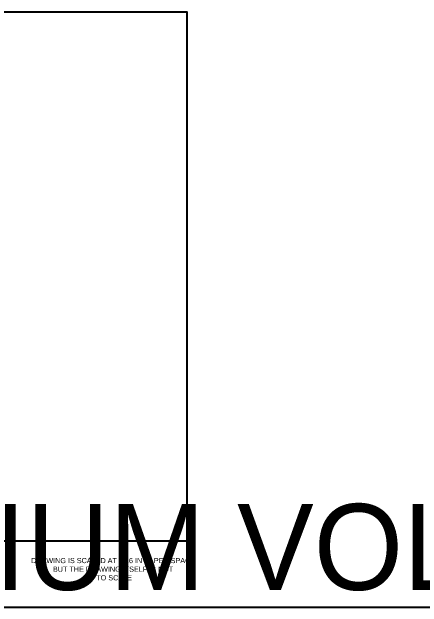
# Model space of a CAD drawing. Header units: feet. Extents: x -689 to 11593, y -511 to 1546.
# Drawn here: x 387.7 to 641.7, y -40.8 to 328 of the extents above; entities that cross this region are included whole.
import ezdxf
from ezdxf.enums import TextEntityAlignment as Align

# ---------------------------------------------------------------- set-up
doc = ezdxf.new("R2018")
doc.units = ezdxf.units.FT
doc.header["$MEASUREMENT"] = 0
doc.layers.add('G-ANNO-TEXT', color=1, linetype='Continuous')
doc.layers.add('G-NPLT', color=67, linetype='Continuous', plot=False)
doc.styles.add('NEI-A', font='arial.ttf')
doc.styles.get("Standard").update_dxf_attribs({"font": 'arial.ttf'})

# ---------------------------------------------------------------- blocks, each defined once
blk = doc.blocks.new('DETAIL_TITLE')
at = {"style": 'NEI-A', "flags": 8}
blk.add_attdef('#', text='', height=0.2, dxfattribs=at).set_placement((0.592, -0.511), align=Align.MIDDLE_CENTER)
at = {"lineweight": 30, "flags": 104}
blk.add_attdef('DETAIL_TITLE', text='', height=0.2, dxfattribs=at).set_placement((0.91, -0.525), align=Align.BOTTOM_LEFT)
at = {"style": 'NEI-A'}
for tag, p in [('SCALE:', (0.939, -0.738)), ('1"_=_', (1.547, -0.738))]:
    blk.add_attdef(tag, text='', height=0.1, dxfattribs=at).set_placement(p, align=Align.BOTTOM_LEFT)

msp = doc.modelspace()

# ---------------------------------------------------------------- linework, layer by layer
at = {"layer": 'G-NPLT'}
msp.add_lwpolyline([(0, 328), (496, 328), (496, 0), (0, 0)], close=True, dxfattribs=at)

# ---------------------------------------------------------------- block references
at = {"layer": 'G-ANNO-TEXT'}
ref = msp.add_blockref('DETAIL_TITLE', (209.64301, 25.29851), dxfattribs=dict(at, xscale=9.857445537557316, yscale=9.857445537557316, zscale=9.857445537557316))
lines = msp.add_mtext('{\\LMEDIUM VOLTAGE JUMCTION CABINET}', dxfattribs={"layer": '0', "insert": (218.61226, 23.07923), "char_height": 53.2416123, "attachment_point": 1})
ref.add_attrib('DETAIL_TITLE', '', (218.61226, 23.07923)).embed_mtext(lines)

# ---------------------------------------------------------------- texts
at = {"layer": 'Defpoints', "color": 1, "insert": (450.34051, -24.29141), "char_height": 3.2, "attachment_point": 8, "style": 'NEI-A'}
msp.add_mtext('DRAWING IS SCALED AT 1:16 IN PAPER SPACE\\PBUT THE DRAWING ITSELF IS NOT\\P TO SCALE', dxfattribs=at)

doc.saveas('drawing.dxf')
